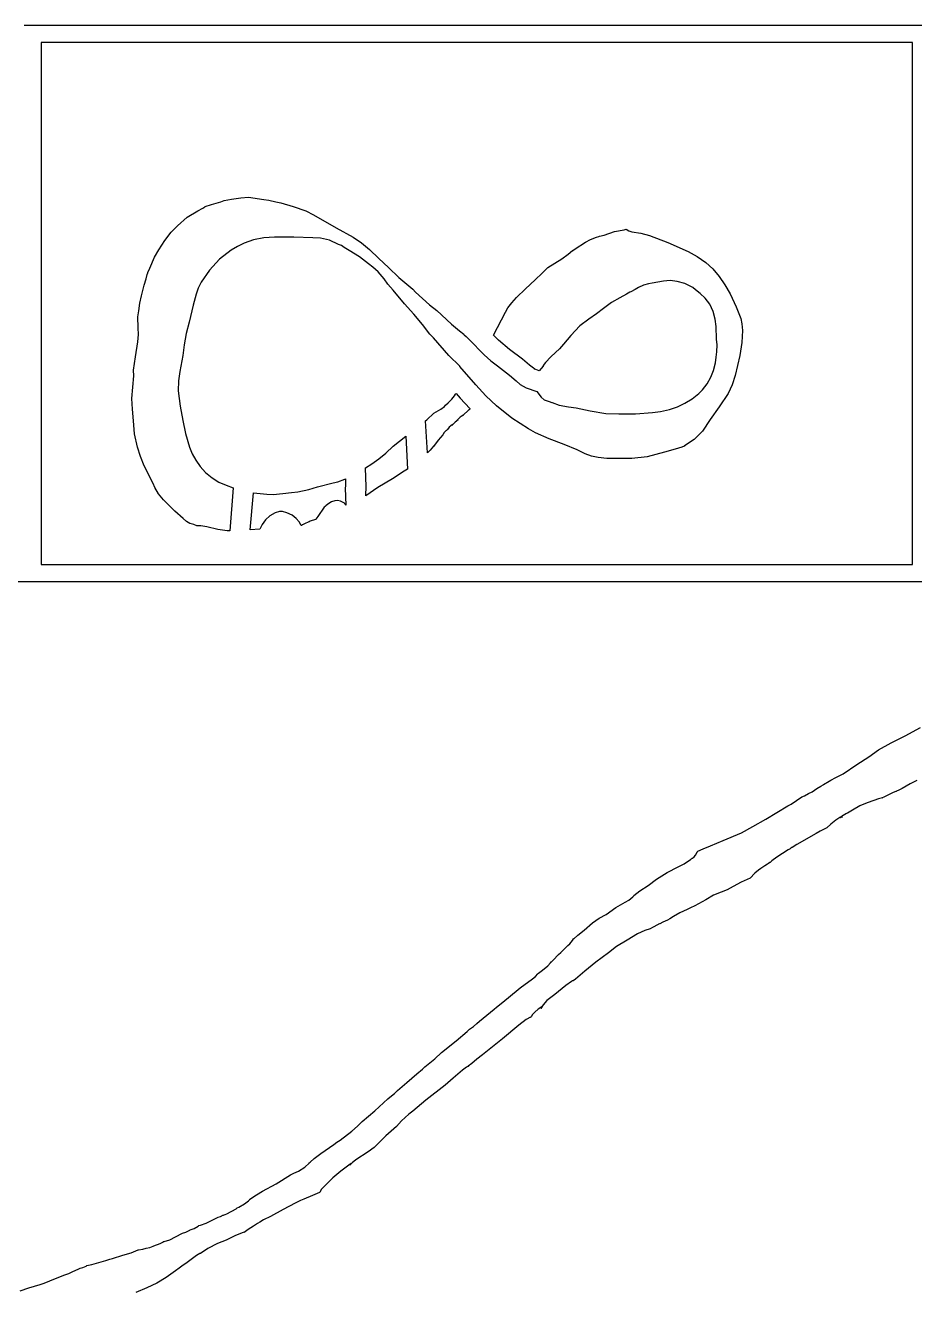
# Model space of a CAD drawing. Extents: x -2 to 804, y 122 to 569.
# Drawn here: x 450.3 to 658.6, y 272.3 to 568.9 of the extents above; entities that cross this region are included whole.
import ezdxf

# ---------------------------------------------------------------- set-up
doc = ezdxf.new("R2010")
doc.units = 0

msp = doc.modelspace()

# ---------------------------------------------------------------- linework, layer by layer
at = {"layer": '073'}
for p, q in [((450.014, 568.932), (658.096, 568.932)), ((658.096, 568.932), (804, 568.932)), ((658.09524, 564.93172), (454.014, 564.931)), ((454.014, 564.931), (454.014, 442.608)), ((658.096, 442.608), (658.09524, 564.93172)), ((454.014, 442.608), (658.096, 442.608)), ((662.096, 438.607), (241.934, 438.607)), ((656.37414, 402.51973), (660.00338, 404.485)), ((650.17865, 399.24295), (653.083577, 400.851573)), ((653.083577, 400.851573), (656.37414, 402.51973)), ((645.04202, 395.77802), (647.90747, 397.54898)), ((647.90747, 397.54898), (650.17865, 399.24295)), ((641.83343, 393.6195), (645.04202, 395.77802)), ((637.27763, 391.10649), (638.60727, 391.87389)), ((638.60727, 391.87389), (638.972805, 392.133024)), ((638.96022, 392.14207), (640.154567, 392.738874)), ((638.972805, 392.133024), (638.96022, 392.14207)), ((640.154567, 392.738874), (641.83343, 393.6195)), ((659.15045, 392.02442), (657.59705, 391.22395)), ((632.80503, 388.476968), (633.77139, 388.9495)), ((633.77139, 388.9495), (634.62818, 389.36448)), ((634.62818, 389.36448), (635.72269, 390.18458)), ((635.72269, 390.18458), (636.66682, 390.70909)), ((636.66682, 390.70909), (637.211677, 391.038005)), ((637.211677, 391.038005), (637.27763, 391.10649)), ((653.59058, 389.2251), (651.36488, 388.12131)), ((654.181263, 389.434554), (653.59058, 389.2251)), ((654.28821, 389.44939), (654.181263, 389.434554)), ((654.401536, 389.507611), (654.256559, 389.439642)), ((654.256559, 389.439642), (654.28821, 389.44939)), ((654.90523, 389.74395), (654.401536, 389.507611)), ((655.66539, 390.11963), (654.90523, 389.74395)), ((657.59705, 391.22395), (655.66539, 390.11963)), ((623.74099, 382.95969), (628.88745, 386.09026)), ((628.88745, 386.09026), (629.7122, 386.52537)), ((629.7122, 386.52537), (632.19525, 388.1816)), ((632.19525, 388.1816), (632.80503, 388.476968)), ((645.74568, 386.08486), (644.05638, 385.05703)), ((647.516679, 386.804346), (645.74568, 386.08486)), ((649.069, 387.322), (647.516679, 386.804346)), ((649.06992, 387.32135), (649.069, 387.322)), ((650.14014, 387.71203), (649.06992, 387.32135)), ((651.06877, 387.97971), (650.14014, 387.71203)), ((651.36488, 388.12131), (651.030236, 387.970523)), ((651.030236, 387.970523), (651.06877, 387.97971)), ((620.68536, 381.26263), (623.74099, 382.95969)), ((640.18017, 382.75275), (638.98696, 381.78745)), ((640.62769, 383.08763), (640.18017, 382.75275)), ((641.069, 383.33877), (640.62769, 383.08763)), ((641.66741, 383.4535), (641.069, 383.33877)), ((641.33, 383.452), (641.161319, 383.356814)), ((641.161319, 383.356814), (641.21631, 383.3797)), ((641.21631, 383.3797), (641.65711, 383.5125)), ((641.33097, 383.45247), (641.33, 383.452)), ((641.94178, 383.8726), (641.33097, 383.45247)), ((641.65711, 383.5125), (641.71341, 383.5165)), ((641.71341, 383.5165), (641.66741, 383.4535)), ((642.21257, 384.02712), (641.94178, 383.8726)), ((642.50299, 384.18523), (642.21257, 384.02712)), ((642.828148, 384.363214), (642.50299, 384.18523)), ((642.91485, 384.40952), (642.828148, 384.363214)), ((644.05638, 385.05703), (642.91485, 384.40952)), ((613.77571, 377.97603), (618.04418, 379.77591)), ((618.04418, 379.77591), (620.68536, 381.26263)), ((636.4921, 380.12922), (635.5676, 379.64811)), ((637.26879, 380.52713), (636.4921, 380.12922)), ((638.07288, 380.92297), (637.26879, 380.52713)), ((638.986, 381.787), (638.07288, 380.92297)), ((638.98696, 381.78745), (638.986, 381.787)), ((610.81, 376.696), (613.77571, 377.97603)), ((630.983, 377.049), (629.88384, 376.37307)), ((630.98331, 377.04968), (630.983, 377.049)), ((635.567, 379.649), (630.98331, 377.04968)), ((635.5676, 379.64811), (635.567, 379.649)), ((606.43273, 373.75052), (606.51433, 373.80372)), ((606.51433, 373.80372), (606.570419, 373.813281)), ((606.570419, 373.813281), (606.92464, 374.15252)), ((606.92464, 374.15252), (606.92664, 374.15552)), ((606.92664, 374.15552), (607.26615, 374.54723)), ((607.26615, 374.54723), (607.63202, 375.23658)), ((607.63202, 375.23658), (607.67182, 375.29808)), ((607.67182, 375.29808), (607.71472, 375.33218)), ((607.71472, 375.33218), (607.72812, 375.35808)), ((607.72812, 375.35808), (607.79322, 375.45008)), ((607.79322, 375.45008), (607.80122, 375.47698)), ((607.80122, 375.47698), (609.033216, 376.042687)), ((609.033216, 376.042687), (610.80879, 376.69604)), ((610.80879, 376.69604), (610.81, 376.696)), ((626.30466, 374.04923), (625.18793, 373.24101)), ((629.0032, 375.75505), (626.30466, 374.04923)), ((629.42953, 376.03773), (629.0032, 375.75505)), ((629.48073, 376.08633), (629.42953, 376.03773)), ((629.61199, 376.19277), (629.48073, 376.08633)), ((629.71119, 376.26307), (629.61199, 376.19277)), ((629.78359, 376.31107), (629.71119, 376.26307)), ((629.88384, 376.37307), (629.78359, 376.31107)), ((600.63201, 370.47054), (601.58596, 370.91753)), ((601.58596, 370.91753), (602.30323, 371.32941)), ((602.30323, 371.32941), (604.61213, 372.48593)), ((604.61213, 372.48593), (606.12108, 373.56492)), ((606.12108, 373.56492), (606.20948, 373.61712)), ((606.20948, 373.61712), (606.34953, 373.69932)), ((606.34953, 373.69932), (606.43273, 373.75052)), ((622.04803, 371.01586), (621.18349, 370.35284)), ((622.59839, 371.39104), (622.04803, 371.01586)), ((623.48619, 372.04474), (622.59839, 371.39104)), ((624.16057, 372.46384), (623.48619, 372.04474)), ((624.40809, 372.57597), (624.16057, 372.46384)), ((624.70627, 372.79041), (624.40809, 372.57597)), ((624.77297, 372.84051), (624.70627, 372.79041)), ((624.92232, 373.01157), (624.77297, 372.84051)), ((625.18793, 373.24101), (624.92232, 373.01157)), ((596.18267, 367.41543), (598.14173, 368.94713)), ((598.14173, 368.94713), (600.63201, 370.47054)), ((617.96198, 368.23721), (616.112604, 367.193852)), ((620.04712, 369.18394), (617.96198, 368.23721)), ((621.18349, 370.35284), (620.04712, 369.18394)), ((592.61648, 364.81043), (593.011159, 365.20565)), ((592.85161, 365.0843), (594.23189, 366.20877)), ((593.011159, 365.20565), (592.85161, 365.0843)), ((594.23189, 366.20877), (596.18267, 367.41543)), ((611.51534, 365.14955), (609.7077, 364.08606)), ((613.283855, 365.909586), (611.51534, 365.14955)), ((614.67329, 366.41457), (613.283855, 365.909586)), ((616.112604, 367.193852), (614.67329, 366.41457)), ((586.32023, 360.65047), (588.63946, 362.25037)), ((588.63946, 362.25037), (590.81556, 363.50558)), ((590.81556, 363.50558), (591.640555, 364.031124)), ((591.640555, 364.031124), (592.61648, 364.81043)), ((606.118861, 362.187225), (605.33329, 361.79731)), ((607.10889, 362.6789), (606.118861, 362.187225)), ((609.7077, 364.08606), (607.10889, 362.6789)), ((583.1075, 358.71311), (584.6795, 359.77663)), ((584.6795, 359.77663), (586.32023, 360.65047)), ((600.71187, 359.32769), (599.66129, 358.88481)), ((601.23432, 359.59227), (600.71187, 359.32769)), ((602.132464, 360.207632), (601.23432, 359.59227)), ((603.58353, 361.07177), (602.132464, 360.207632)), ((605.33329, 361.79731), (603.58353, 361.07177)), ((579.728709, 355.79818), (581.16912, 356.94784)), ((581.16912, 356.94784), (583.1075, 358.71311)), ((593.68952, 356.13448), (591.30155, 354.65239)), ((595.415647, 356.880764), (593.68952, 356.13448)), ((596.63146, 357.30238), (595.415647, 356.880764)), ((597.2154, 357.63464), (596.63146, 357.30238)), ((598.52953, 358.32348), (597.2154, 357.63464)), ((598.62723, 358.37108), (598.52953, 358.32348)), ((598.87993, 358.47133), (598.62723, 358.37108)), ((598.93213, 358.48433), (598.87993, 358.47133)), ((599.66129, 358.88481), (598.93213, 358.48433)), ((575.69241, 351.75053), (577.33262, 353.35666)), ((577.33262, 353.35666), (577.81993, 353.80211)), ((577.81993, 353.80211), (578.42816, 354.53953)), ((578.42816, 354.53953), (578.727895, 354.912314)), ((578.727895, 354.912314), (578.805297, 355.009871)), ((578.805297, 355.009871), (578.76096, 354.96379)), ((578.76096, 354.96379), (578.761, 354.964)), ((578.761, 354.964), (579.728709, 355.79818)), ((588.793, 353.137), (586.89286, 351.62547)), ((588.79369, 353.13723), (588.793, 353.137)), ((591.30155, 354.65239), (588.79369, 353.13723)), ((573.52867, 349.55268), (574.05266, 350.07979)), ((574.05266, 350.07979), (574.99628, 351.13862)), ((574.99628, 351.13862), (575.12754, 351.28073)), ((575.12754, 351.28073), (575.15084, 351.29423)), ((575.15084, 351.29423), (575.69241, 351.75053)), ((586.89286, 351.62547), (583.91785, 349.45869)), ((570.53087, 346.89029), (571.434465, 347.571723)), ((571.434465, 347.571723), (572.65012, 348.59457)), ((572.65012, 348.59457), (573.33896, 349.35681)), ((573.33896, 349.35681), (573.48727, 349.52008)), ((573.48727, 349.52008), (573.52867, 349.55268)), ((581.360225, 347.378426), (579.12744, 345.5199)), ((583.91785, 349.45869), (581.360225, 347.378426)), ((566.1885, 343.43105), (569.07307, 345.58288)), ((569.07307, 345.58288), (569.75934, 346.14718)), ((569.75934, 346.14718), (570.31847, 346.77866)), ((570.11797, 346.52699), (570.53087, 346.89029)), ((570.245423, 346.695121), (570.11797, 346.52699)), ((570.31847, 346.77866), (570.245423, 346.695121)), ((578.24894, 344.94057), (576.89709, 343.98868)), ((578.49906, 345.09093), (578.24894, 344.94057)), ((578.60758, 345.13853), (578.49906, 345.09093)), ((579.12744, 345.5199), (578.60758, 345.13853)), ((561.73399, 339.76099), (563.43931, 341.21104)), ((563.43931, 341.21104), (566.1885, 343.43105)), ((573.66532, 341.442705), (572.4803, 340.48658)), ((574.3329, 341.86426), (573.66532, 341.442705)), ((576.89709, 343.98868), (574.3329, 341.86426)), ((556.68003, 335.63257), (560.08706, 338.4598)), ((560.08706, 338.4598), (560.66222, 338.91091)), ((560.66222, 338.91091), (561.73399, 339.76099)), ((570.41194, 338.44484), (569.614928, 337.788427)), ((571.258866, 339.037436), (570.41194, 338.44484)), ((571.015, 338.65), (571.258866, 339.037436)), ((571.01593, 338.64938), (571.015, 338.65)), ((571.01993, 338.64638), (571.01593, 338.64938)), ((571.57286, 339.50008), (571.01993, 338.64638)), ((572.4803, 340.48658), (571.57286, 339.50008)), ((556.04751, 335.08737), (556.68003, 335.63257)), ((567.63071, 336.02899), (565.87061, 334.69676)), ((568.64822, 336.58863), (567.63071, 336.02899)), ((568.76036, 336.70439), (568.597681, 336.553206)), ((568.597681, 336.553206), (568.64822, 336.58863)), ((569.110084, 337.235446), (568.76036, 336.70439)), ((569.614928, 337.788427), (569.110084, 337.235446)), ((551.18225, 331.04275), (553.7578, 333.26844)), ((553.7578, 333.26844), (554.35001, 333.79658)), ((554.35001, 333.79658), (555.26004, 334.42808)), ((555.26004, 334.42808), (555.261, 334.428)), ((555.261, 334.428), (556.04751, 335.08737)), ((565.87061, 334.69676), (562.04552, 331.49076)), ((547.78504, 328.33696), (551.18225, 331.04275)), ((562.04552, 331.49076), (557.3409, 327.76178)), ((543.83645, 324.95062), (546.19031, 326.82542)), ((546.19031, 326.82542), (547.78504, 328.33696)), ((556.08051, 326.71532), (554.84234, 325.71954)), ((557.3409, 327.76178), (556.08051, 326.71532)), ((541.98901, 323.30007), (543.28971, 324.41886)), ((543.28971, 324.41886), (543.83645, 324.95062)), ((552.70604, 324.16768), (550.498758, 322.300419)), ((553.65637, 324.85859), (552.70604, 324.16768)), ((554.17158, 325.16349), (553.65637, 324.85859)), ((554.84234, 325.71954), (554.03619, 325.09269)), ((554.03619, 325.09269), (554.057063, 325.095427)), ((554.057063, 325.095427), (554.17158, 325.16349)), ((537.442, 319.399), (539.618121, 321.317071)), ((539.618121, 321.317071), (541.98901, 323.30007)), ((548.62722, 320.62941), (544.13292, 317.11231)), ((550.498758, 322.300419), (548.62722, 320.62941)), ((532.13927, 314.62525), (535.16234, 317.45092)), ((535.16234, 317.45092), (535.6605, 317.81575)), ((535.6605, 317.81575), (536.77982, 318.71285)), ((536.77982, 318.71285), (537.44128, 319.39859)), ((537.44128, 319.39859), (537.442, 319.399)), ((529.14721, 312.17683), (532.13927, 314.62525)), ((541.03905, 314.53416), (540.12438, 313.87117)), ((544.13292, 317.11231), (541.03905, 314.53416)), ((528.105664, 311.093699), (529.14721, 312.17683)), ((538.435109, 312.273641), (537.19691, 310.94369)), ((540.12438, 313.87117), (538.435109, 312.273641)), ((524.02969, 307.79414), (526.7975, 309.86998)), ((526.7975, 309.86998), (528.105664, 311.093699)), ((534.73298, 308.78207), (532.71035, 306.79458)), ((537.19691, 310.94369), (534.73298, 308.78207)), ((519.48683, 304.69148), (522.55589, 306.7942)), ((522.55589, 306.7942), (523.23801, 307.31718)), ((523.23801, 307.31718), (524.02969, 307.79414)), ((531.99153, 306.05613), (530.58749, 305.07945)), ((532.71035, 306.79458), (531.99153, 306.05613)), ((516.79655, 302.48748), (516.97792, 302.63271)), ((516.97792, 302.63271), (517.9174, 303.47916)), ((517.9174, 303.47916), (519.48683, 304.69148)), ((527.71222, 303.13487), (526.87299, 302.50751)), ((530.58749, 305.07945), (527.71222, 303.13487)), ((509.07296, 297.55813), (512.41178, 299.6355)), ((512.41178, 299.6355), (513.18899, 300.07889)), ((513.18899, 300.07889), (514.254732, 300.547174)), ((514.254732, 300.547174), (515.78678, 301.47829)), ((515.78678, 301.47829), (516.74795, 302.43018)), ((516.74795, 302.43018), (516.79655, 302.48748)), ((524.194451, 300.526326), (522.30271, 298.993)), ((526.09784, 301.90135), (524.194451, 300.526326)), ((526.6301, 302.28066), (526.09784, 301.90135)), ((526.87299, 302.50751), (526.26992, 301.89979)), ((526.26992, 301.89979), (526.49937, 302.16334)), ((526.49937, 302.16334), (526.6301, 302.28066)), ((505.86438, 295.81868), (509.07296, 297.55813)), ((520.20777, 296.83655), (519.60418, 296.23761)), ((520.33025, 296.9926), (520.20777, 296.83655)), ((521.82472, 298.50826), (520.33025, 296.9926)), ((522.30271, 298.993), (521.82472, 298.50826)), ((502.5204, 293.57282), (502.860361, 293.885922)), ((502.860361, 293.885922), (502.88989, 293.93096)), ((502.88989, 293.93096), (504.43913, 294.94587)), ((504.43913, 294.94587), (505.86438, 295.81868)), ((515.52799, 293.92043), (514.72896, 293.628088)), ((517.5625, 294.80305), (515.52799, 293.92043)), ((519.19135, 295.49086), (517.5625, 294.80305)), ((519.26985, 295.51826), (519.19135, 295.49086)), ((519.32615, 295.70016), (519.26985, 295.51826)), ((519.60418, 296.23761), (519.32615, 295.70016)), ((497.45869, 290.53011), (499.67923, 291.72799)), ((499.67923, 291.72799), (499.88851, 291.91867)), ((499.88851, 291.91867), (500.27454, 292.05406)), ((500.27454, 292.05406), (501.641122, 292.835576)), ((501.641122, 292.835576), (502.5204, 293.57282)), ((510.63786, 291.53349), (507.67681, 289.90567)), ((512.0202, 292.2063), (510.63786, 291.53349)), ((513.61286, 293.10548), (512.0202, 292.2063)), ((514.72896, 293.628088), (513.61286, 293.10548)), ((490.741246, 287.614856), (490.91335, 287.78919)), ((490.91335, 287.78919), (491.299449, 287.833569)), ((491.299449, 287.833569), (492.66003, 288.33802)), ((492.66003, 288.33802), (493.40983, 288.76381)), ((493.40983, 288.76381), (494.98338, 289.48575)), ((494.98338, 289.48575), (495.422839, 289.708654)), ((495.422839, 289.708654), (495.45675, 289.74258)), ((495.45675, 289.74258), (495.47779, 289.73129)), ((495.47779, 289.73129), (495.95903, 289.91776)), ((495.95903, 289.91776), (496.667, 290.25728)), ((496.667, 290.25728), (496.591501, 290.210665)), ((496.591501, 290.210665), (496.70478, 290.225684)), ((496.70478, 290.225684), (497.45869, 290.53011)), ((504.15953, 287.925714), (503.68944, 287.66137)), ((504.19744, 287.92542), (504.15953, 287.925714)), ((504.64598, 288.23962), (504.196256, 287.948053)), ((504.196256, 287.948053), (504.19744, 287.92542)), ((505.24492, 288.54812), (504.64598, 288.23962)), ((506.08259, 289.13208), (505.24492, 288.54812)), ((507.67681, 289.90567), (506.08259, 289.13208)), ((484.13548, 284.46844), (485.46924, 285.15834)), ((485.46924, 285.15834), (487.10479, 285.95881)), ((487.10479, 285.95881), (487.88822, 286.25491)), ((487.88822, 286.25491), (488.77497, 286.70605)), ((488.77497, 286.70605), (488.800279, 286.72865)), ((488.800279, 286.72865), (488.91657, 286.77375)), ((488.91657, 286.77375), (489.79041, 287.09778)), ((489.79041, 287.09778), (490.741246, 287.614856)), ((499.37755, 285.37056), (497.28933, 284.34633)), ((501.09218, 286.06662), (499.37755, 285.37056)), ((501.542221, 286.21339), (501.09218, 286.06662)), ((502.50347, 286.87072), (501.52679, 286.1891)), ((501.52679, 286.1891), (501.542221, 286.21339)), ((503.68944, 287.66137), (502.50347, 286.87072)), ((475.06266, 281.39467), (476.71477, 282.06235)), ((476.71477, 282.06235), (476.79637, 282.09855)), ((476.79637, 282.09855), (477.83301, 282.23497)), ((477.83301, 282.23497), (478.61953, 282.46495)), ((478.61953, 282.46495), (479.40294, 282.65667)), ((479.40294, 282.65667), (480.25973, 282.97911)), ((480.25973, 282.97911), (480.39049, 283.04171)), ((480.39049, 283.04171), (481.86171, 283.6117)), ((481.86171, 283.6117), (482.60378, 283.96516)), ((482.539289, 283.93181), (482.78931, 284.02146)), ((482.60378, 283.96516), (482.539289, 283.93181)), ((482.78931, 284.02146), (484.13548, 284.46844)), ((492.99605, 282.39606), (491.30727, 281.26071)), ((495.279681, 283.569068), (492.99605, 282.39606)), ((497.28933, 284.34633), (495.279681, 283.569068)), ((465.88647, 278.69148), (469.13589, 279.57773)), ((469.13589, 279.57773), (470.07228, 279.86919)), ((470.07228, 279.86919), (470.67844, 280.09141)), ((470.67844, 280.09141), (473.12117, 280.83555)), ((473.12117, 280.83555), (475.06266, 281.39467)), ((487.88214, 278.89346), (487.28579, 278.46918)), ((490.39155, 280.7719), (487.88214, 278.89346)), ((491.18479, 281.20081), (490.39155, 280.7719)), ((491.30727, 281.26071), (491.18479, 281.20081)), ((457.34779, 275.34993), (459.5456, 276.23205)), ((459.5456, 276.23205), (460.45098, 276.53849)), ((460.45098, 276.53849), (461.38631, 277.04852)), ((461.38631, 277.04852), (462.63276, 277.57925)), ((462.63276, 277.57925), (463.10559, 277.80767)), ((463.10559, 277.80767), (463.71125, 277.96684)), ((463.71125, 277.96684), (463.714, 277.967)), ((463.714, 277.967), (464.561907, 278.302491)), ((464.561907, 278.302491), (464.65245, 278.39382)), ((464.65245, 278.39382), (465.88647, 278.69148)), ((485.46369, 277.13285), (483.29432, 275.57221)), ((486.27501, 277.82169), (485.46369, 277.13285)), ((487.28579, 278.46918), (486.27501, 277.82169)), ((449.05166, 272.49688), (451.11718, 273.1945)), ((451.11718, 273.1945), (453.77179, 273.99497)), ((453.77179, 273.99497), (454.70818, 274.27143)), ((454.70818, 274.27143), (457.34779, 275.34993)), ((478.72352, 273.19355), (476.13505, 272.08146)), ((481.057674, 274.320315), (478.72352, 273.19355)), ((483.29432, 275.57221), (481.057674, 274.320315))]:
    msp.add_line(p, q, dxfattribs=at)
at = {"layer": 'Layer 1'}
for p, q in [((496.82444, 527.89086), (498.60624, 528.2035)), ((498.60624, 528.2035), (500.783178, 528.537371)), ((500.783178, 528.537371), (502.58687, 528.64688)), ((502.58687, 528.64688), (502.587, 528.647)), ((502.587, 528.647), (506.16043, 528.16072)), ((506.16043, 528.16072), (507.31436, 527.97985)), ((488.1526, 523.95569), (490.68526, 525.46516)), ((490.68526, 525.46516), (491.84541, 526.12507)), ((491.84541, 526.12507), (492.362155, 526.45025)), ((492.362155, 526.45025), (492.43037, 526.51575)), ((492.43037, 526.51575), (493.919925, 526.991367)), ((493.919925, 526.991367), (496.0591, 527.58958)), ((496.0591, 527.58958), (496.82444, 527.89086)), ((507.31436, 527.97985), (508.93027, 527.55352)), ((508.93027, 527.55352), (510.16741, 527.32925)), ((510.16741, 527.32925), (513.02668, 526.52258)), ((513.02668, 526.52258), (516.02133, 525.48853)), ((516.02133, 525.48853), (517.76644, 524.57024)), ((485.92793, 521.96098), (488.1526, 523.95569)), ((517.76644, 524.57024), (523.08498, 521.51772)), ((482.962615, 518.53481), (484.44121, 520.50784)), ((484.44121, 520.50784), (485.92793, 521.96098)), ((506.185472, 519.145579), (503.68801, 518.68971)), ((508.61334, 519.322218), (506.185472, 519.145579)), ((513.15926, 519.31913), (508.61334, 519.322218)), ((517.66233, 519.18581), (513.15926, 519.31913)), ((519.400155, 519.045673), (517.66233, 519.18581)), ((523.08498, 521.51772), (527.11263, 519.3225)), ((527.11263, 519.3225), (529.052462, 517.961893)), ((582.686345, 518.75373), (584.10685, 519.30519)), ((584.10685, 519.30519), (584.63136, 519.4845)), ((584.63136, 519.4845), (584.80345, 519.5078)), ((584.80345, 519.5078), (585.84731, 519.78892)), ((585.84731, 519.78892), (588.31692, 520.64417)), ((588.31692, 520.64417), (590.5385, 521.04207)), ((590.5385, 521.04207), (590.76122, 521.10147)), ((590.76122, 521.10147), (591.02374, 521.18567)), ((591.02374, 521.18567), (591.645218, 520.782331)), ((591.645218, 520.782331), (592.3601, 520.58777)), ((592.3601, 520.58777), (594.440204, 520.239338)), ((594.440204, 520.239338), (596.526468, 519.662578)), ((596.526468, 519.662578), (600.79005, 518.04581)), ((480.50707, 514.6374), (481.51117, 516.31947)), ((481.51117, 516.31947), (482.962615, 518.53481)), ((498.502252, 516.260513), (495.772845, 514.131458)), ((499.99021, 517.148541), (498.502252, 516.260513)), ((501.55118, 517.9032), (499.99021, 517.148541)), ((503.68801, 518.68971), (501.55118, 517.9032)), ((521.49828, 518.57396), (519.400155, 519.045673)), ((523.6196, 517.6288), (521.49828, 518.57396)), ((524.355264, 517.368116), (523.6196, 517.6288)), ((524.96837, 516.88517), (524.355264, 517.368116)), ((526.13883, 516.21751), (524.96837, 516.88517)), ((528.527871, 514.711434), (526.13883, 516.21751)), ((529.052462, 517.961893), (530.93513, 516.45343)), ((530.93513, 516.45343), (533.09572, 514.27733)), ((577.4678, 515.361761), (578.42245, 516.17411)), ((578.42245, 516.17411), (578.53459, 516.210331)), ((578.53459, 516.210331), (579.1237, 516.54308)), ((579.1237, 516.54308), (581.4915, 518.12076)), ((581.4915, 518.12076), (582.686345, 518.75373)), ((600.79005, 518.04581), (605.535475, 515.94055)), ((479.42755, 512.08303), (480.50707, 514.6374)), ((495.772845, 514.131458), (493.417905, 511.610245)), ((530.68016, 513.08799), (528.527871, 514.711434)), ((533.09572, 514.27733), (535.33229, 512.20717)), ((572.68068, 512.18624), (575.99106, 514.20472)), ((575.99106, 514.20472), (577.4678, 515.361761)), ((605.535475, 515.94055), (607.682303, 514.756032)), ((607.682303, 514.756032), (609.72854, 513.34893)), ((609.72854, 513.34893), (611.341383, 511.866719)), ((478.55527, 509.53435), (478.84621, 510.5684)), ((478.84621, 510.5684), (478.968281, 510.976596)), ((478.968281, 510.976596), (478.98263, 511.0371)), ((478.98263, 511.0371), (479.42755, 512.08303)), ((493.417905, 511.610245), (491.49238, 508.79109)), ((531.704679, 512.293965), (530.68016, 513.08799)), ((532.89551, 511.17234), (531.704679, 512.293965)), ((534.30008, 509.52748), (532.89551, 511.17234)), ((535.33229, 512.20717), (537.8076, 509.87192)), ((569.6979, 509.28099), (571.339823, 510.910806)), ((571.339823, 510.910806), (572.68068, 512.18624)), ((611.341383, 511.866719), (612.813251, 510.088176)), ((477.46593, 505.59092), (478.15115, 508.07811)), ((478.15115, 508.07811), (478.55527, 509.53435)), ((490.788642, 507.366792), (490.289657, 505.983979)), ((491.49238, 508.79109), (490.788642, 507.366792)), ((535.17341, 508.30223), (534.30008, 509.52748)), ((536.42193, 506.91317), (535.17341, 508.30223)), ((537.8076, 509.87192), (541.02652, 507.11859)), ((567.443465, 507.202195), (569.6979, 509.28099)), ((593.896813, 507.49676), (593.15228, 507.0496)), ((595.0757, 508.03869), (593.896813, 507.49676)), ((596.288988, 508.366503), (595.0757, 508.03869)), ((597.12156, 508.5167), (596.288988, 508.366503)), ((599.752068, 509.03549), (597.12156, 508.5167)), ((601.30523, 509.130868), (599.752068, 509.03549)), ((602.98271, 508.95698), (601.30523, 509.130868)), ((604.772263, 508.465586), (602.98271, 508.95698)), ((606.61244, 507.55603), (604.772263, 508.465586)), ((607.308, 507), (606.61244, 507.55603)), ((612.813251, 510.088176), (614.156631, 508.10343)), ((614.156631, 508.10343), (615.38401, 506.00261)), ((477.130869, 503.813123), (477.46593, 505.59092)), ((490.289657, 505.983979), (489.6067, 503.37954)), ((539.10599, 503.68081), (536.42193, 506.91317)), ((541.02652, 507.11859), (541.70501, 506.42096)), ((541.70501, 506.42096), (544.92808, 503.46352)), ((564.226411, 503.900291), (565.37155, 505.14791)), ((565.37155, 505.14791), (567.443465, 507.202195)), ((589.511079, 505.08025), (587.60379, 503.99811)), ((591.13897, 505.92254), (589.511079, 505.08025)), ((591.86657, 506.39435), (591.13897, 505.92254)), ((592.09448, 506.52406), (591.86657, 506.39435)), ((593.15228, 507.0496), (592.09448, 506.52406)), ((607.30823, 507.00113), (607.308, 507)), ((608.407457, 506.099235), (607.30823, 507.00113)), ((609.564549, 504.990758), (608.407457, 506.099235)), ((610.625204, 503.612352), (609.564549, 504.990758)), ((615.38401, 506.00261), (616.82113, 502.95474)), ((476.63858, 500.65324), (476.89387, 502.05367)), ((476.89387, 502.05367), (477.130869, 503.813123)), ((489.6067, 503.37954), (488.64809, 499.37151)), ((541.31102, 501.24271), (539.10599, 503.68081)), ((544.92808, 503.46352), (546.64012, 502.10288)), ((546.64012, 502.10288), (550.11846, 498.95527)), ((559.93365, 496.35982), (562.76757, 501.73572)), ((562.76757, 501.73572), (563.33706, 502.777)), ((563.33706, 502.777), (564.226411, 503.900291)), ((584.08772, 501.35848), (582.259299, 500.12249)), ((585.701425, 502.613315), (584.08772, 501.35848)), ((587.60379, 503.99811), (585.701425, 502.613315)), ((611.43512, 501.90067), (610.625204, 503.612352)), ((611.880591, 500.104816), (611.43512, 501.90067)), ((616.82113, 502.95474), (617.87512, 500.256604)), ((476.730306, 498.066878), (476.63858, 500.65324)), ((488.64809, 499.37151), (487.94996, 496.77425)), ((543.280735, 498.826359), (541.31102, 501.24271)), ((545.04207, 496.62336), (543.280735, 498.826359)), ((550.11846, 498.95527), (552.00671, 497.32849)), ((580.1996, 498.55917), (578.045776, 496.30009)), ((582.259299, 500.12249), (580.1996, 498.55917)), ((612.083997, 498.389505), (611.880591, 500.104816)), ((612.2294, 495.44267), (612.083997, 498.389505)), ((617.87512, 500.256604), (618.117352, 499.043392)), ((618.117352, 499.043392), (618.26548, 497.41296)), ((476.66448, 494.81432), (476.771866, 496.525846)), ((476.771866, 496.525846), (476.730306, 498.066878)), ((487.94996, 496.77425), (487.484414, 494.064895)), ((545.89887, 495.71334), (545.04207, 496.62336)), ((549.52138, 491.60041), (545.89887, 495.71334)), ((552.00671, 497.32849), (552.96895, 496.58745)), ((552.969, 496.587), (552.873214, 496.664727)), ((552.873214, 496.664727), (553.09869, 496.45522)), ((552.96895, 496.58745), (552.969, 496.587)), ((552.969, 496.587), (552.969, 496.587)), ((553.09869, 496.45522), (553.55656, 496.0015)), ((553.55656, 496.0015), (554.22627, 495.33333)), ((561.11549, 495.15111), (559.93365, 496.35982)), ((578.045776, 496.30009), (576.33626, 494.21318)), ((612.34264, 494.084865), (612.2294, 495.44267)), ((618.26548, 497.41296), (618.095128, 494.634519)), ((476.097505, 491.288306), (476.66448, 494.81432)), ((487.484414, 494.064895), (487.1655, 491.61798)), ((554.22627, 495.33333), (557.76663, 491.71391)), ((563.725485, 493.032601), (561.11549, 495.15111)), ((566.77714, 490.71985), (563.725485, 493.032601)), ((575.418468, 493.155503), (574.48005, 492.26188)), ((576.33626, 494.21318), (575.418468, 493.155503)), ((612.09666, 491.18939), (612.30954, 492.46218)), ((612.309, 492.463), (612.34264, 494.084865)), ((612.30954, 492.46218), (612.309, 492.463)), ((618.095128, 494.634519), (617.68206, 491.59006)), ((475.6361, 488.11912), (476.097505, 491.288306)), ((487.1655, 491.61798), (486.430909, 487.806953)), ((552.02666, 489.08222), (549.52138, 491.60041)), ((557.76663, 491.71391), (559.317438, 490.339906)), ((559.317438, 490.339906), (560.868197, 489.149444)), ((568.38327, 489.31684), (566.77714, 490.71985)), ((572.11275, 489.95142), (571.624615, 489.231724)), ((573.349305, 491.28455), (572.11275, 489.95142)), ((574.48005, 492.26188), (573.349305, 491.28455)), ((611.522548, 488.105598), (611.96021, 489.86234)), ((611.96021, 489.86234), (612.09666, 491.18939)), ((617.68206, 491.59006), (616.603805, 486.876184)), ((475.244, 481.487), (475.66257, 486.83551)), ((475.663, 486.836), (475.6361, 488.11912)), ((475.66257, 486.83551), (475.663, 486.836)), ((486.430909, 487.806953), (486.14066, 485.661336)), ((552.07106, 489.03672), (552.02666, 489.08222)), ((555.8419, 484.70675), (552.07106, 489.03672)), ((560.868197, 489.149444), (563.72543, 487.01652)), ((563.72543, 487.01652), (565.26435, 485.66983)), ((569.32179, 488.619711), (568.38327, 489.31684)), ((569.565907, 488.438512), (569.32179, 488.619711)), ((570.68337, 488.01614), (569.44263, 488.46211)), ((569.44263, 488.46211), (569.565907, 488.438512)), ((571.60166, 489.11685), (570.68337, 488.01614)), ((571.624615, 489.231724), (571.60166, 489.11685)), ((610.869399, 486.47685), (611.522548, 488.105598)), ((616.603805, 486.876184), (615.858722, 484.685737)), ((486.14066, 485.661336), (486.10407, 483.33735)), ((558.172326, 482.148973), (555.8419, 484.70675)), ((565.26435, 485.66983), (566.23259, 484.817933)), ((566.23259, 484.817933), (567.60943, 484.02704)), ((567.60943, 484.02704), (570.08577, 483.15733)), ((608.05814, 482.70877), (608.92682, 483.53611)), ((608.92682, 483.53611), (610.003308, 484.959289)), ((610.003308, 484.959289), (610.869399, 486.47685)), ((615.858722, 484.685737), (614.91013, 482.66915)), ((475.24451, 481.48651), (475.244, 481.487)), ((475.355815, 478.983515), (475.24451, 481.48651)), ((486.10407, 483.33735), (486.54298, 479.735559)), ((549.348139, 480.5109), (550.18466, 481.36525)), ((550.18466, 481.36525), (550.122849, 481.256937)), ((550.122849, 481.256937), (550.229816, 481.326525)), ((550.229816, 481.326525), (550.82233, 482.10836)), ((550.82233, 482.10836), (551.06006, 482.50006)), ((551.06006, 482.50006), (551.2187, 482.70832)), ((551.2187, 482.70832), (551.219, 482.709)), ((551.219, 482.709), (552.18174, 481.60106)), ((552.18174, 481.60106), (554.41828, 479.14591)), ((560.6752, 479.79233), (558.172326, 482.148973)), ((570.08577, 483.15733), (571.11672, 481.83906)), ((571.11672, 481.83906), (571.838869, 481.211331)), ((571.838869, 481.211331), (572.28771, 481.03652)), ((572.28771, 481.03652), (572.98121, 480.79209)), ((572.98121, 480.79209), (573.579986, 480.610033)), ((573.579986, 480.610033), (573.732135, 480.567647)), ((573.732135, 480.567647), (573.67108, 480.59521)), ((573.67108, 480.59521), (575.37537, 479.99111)), ((604.814809, 480.442102), (606.49156, 481.475174)), ((606.49156, 481.475174), (608.05814, 482.70877)), ((614.91013, 482.66915), (612.85909, 479.57683)), ((475.614, 476.277), (475.355815, 478.983515)), ((486.54298, 479.735559), (487.181, 476.39617)), ((544.31095, 476.49717), (545.95684, 478.08415)), ((545.95684, 478.08415), (547.59085, 478.98332)), ((547.59085, 478.98332), (547.591, 478.984)), ((547.591, 478.984), (548.456155, 479.674654)), ((548.456155, 479.674654), (548.72842, 479.98601)), ((548.72842, 479.98601), (549.348139, 480.5109)), ((552.823598, 477.600619), (552.17498, 477.10986)), ((554.18827, 478.83482), (552.79042, 477.50157)), ((552.79042, 477.50157), (552.893509, 477.622352)), ((552.893509, 477.622352), (552.823598, 477.600619)), ((554.232831, 478.882391), (554.18827, 478.83482)), ((554.37898, 479.02138), (554.232831, 478.882391)), ((554.41828, 479.14591), (554.37898, 479.02138)), ((564.283186, 476.92681), (560.6752, 479.79233)), ((575.37537, 479.99111), (577.54586, 479.573454)), ((577.54586, 479.573454), (579.32551, 479.3219)), ((579.32551, 479.3219), (582.606265, 478.615634)), ((582.606265, 478.615634), (586.26772, 478.03206)), ((586.26772, 478.03206), (589.32233, 477.89822)), ((589.32233, 477.89822), (593.22026, 477.892772)), ((593.22026, 477.892772), (597.18542, 478.20414)), ((597.18542, 478.20414), (599.063636, 478.456364)), ((599.063636, 478.456364), (601.2229, 478.93898)), ((601.2229, 478.93898), (603.050913, 479.599917)), ((603.050913, 479.599917), (604.814809, 480.442102)), ((612.85909, 479.57683), (610.74708, 476.58632)), ((475.61353, 476.27685), (475.614, 476.277)), ((475.87861, 473.20158), (475.61353, 476.27685)), ((487.181, 476.39617), (487.809045, 473.295841)), ((544.0443, 476.27754), (544.31095, 476.49717)), ((544.45668, 468.78084), (544.0443, 476.27754)), ((549.57772, 474.77322), (549.18293, 474.2885)), ((550.317133, 475.40654), (549.57772, 474.77322)), ((550.98541, 476.00674), (550.22214, 475.22746)), ((550.22214, 475.22746), (550.383122, 475.410968)), ((550.383122, 475.410968), (550.317133, 475.40654)), ((551.64427, 476.52764), (550.98541, 476.00674)), ((551.486989, 476.411357), (551.64427, 476.52764)), ((551.510702, 476.48346), (551.486989, 476.411357)), ((552.175, 477.109), (551.510702, 476.48346)), ((552.17498, 477.10986), (552.175, 477.109)), ((568.11765, 474.39834), (564.283186, 476.92681)), ((610.74708, 476.58632), (608.88984, 473.89759)), ((476.58399, 470.13923), (475.87861, 473.20158)), ((487.809045, 473.295841), (488.724044, 470.121701)), ((536.4202, 470.36534), (539.39263, 472.67115)), ((539.39263, 472.67115), (539.44383, 472.71305)), ((539.44383, 472.71305), (539.445, 472.713)), ((539.445, 472.713), (539.84034, 464.95224)), ((547.00942, 471.78268), (545.89166, 470.29801)), ((548.08066, 473.00534), (547.00942, 471.78268)), ((548.42949, 473.54949), (548.08066, 473.00534)), ((548.8832, 473.98719), (548.42949, 473.54949)), ((548.9261, 474.01409), (548.8832, 473.98719)), ((549.18293, 474.2885), (548.9261, 474.01409)), ((569.77077, 473.43509), (568.11765, 474.39834)), ((572.995317, 472.040456), (569.77077, 473.43509)), ((576.51091, 470.70709), (572.995317, 472.040456)), ((606.964739, 471.948633), (604.70456, 470.3929)), ((608.88984, 473.89759), (606.964739, 471.948633)), ((477.24735, 467.90997), (476.58399, 470.13923)), ((488.724044, 470.121701), (489.373404, 468.556365)), ((534.70094, 468.67397), (536.4202, 470.36534)), ((545.175, 469.464), (544.45668, 468.78084)), ((545.48188, 469.89597), (545.108164, 469.428357)), ((545.108164, 469.428357), (545.17544, 469.46602)), ((545.17544, 469.46602), (545.175, 469.465)), ((545.175, 469.465), (545.175, 469.464)), ((545.884373, 470.327075), (545.48188, 469.89597)), ((545.89166, 470.29801), (545.884373, 470.327075)), ((579.51954, 469.48236), (576.51091, 470.70709)), ((581.46049, 468.52738), (579.51954, 469.48236)), ((600.00509, 468.90823), (595.9511, 467.8499)), ((602.48143, 469.64617), (600.00509, 468.90823)), ((604.03792, 470.14899), (602.48143, 469.64617)), ((604.611638, 470.36948), (604.03792, 470.14899)), ((604.747235, 470.423057), (604.611638, 470.36948)), ((604.70456, 470.3929), (604.747235, 470.423057)), ((478.07643, 465.77257), (477.24735, 467.90997)), ((480.206, 461.578), (478.07643, 465.77257)), ((489.373404, 468.556365), (490.195608, 467.031871)), ((490.195608, 467.031871), (491.224356, 465.567984)), ((529.93429, 465.3119), (531.4577, 466.20332)), ((531.4577, 466.20332), (533.092141, 467.350235)), ((533.092141, 467.350235), (534.70094, 468.67397)), ((582.944266, 468.010331), (581.46049, 468.52738)), ((584.49957, 467.68247), (582.944266, 468.010331)), ((586.48813, 467.458814), (584.49957, 467.68247)), ((588.51536, 467.42202), (586.48813, 467.458814)), ((592.340056, 467.469145), (588.51536, 467.42202)), ((595.9511, 467.8499), (592.340056, 467.469145)), ((491.224356, 465.567984), (492.49335, 464.18447)), ((492.49335, 464.18447), (494.024222, 462.922632)), ((494.024222, 462.922632), (495.629848, 461.939144)), ((530.12757, 460.81089), (529.93429, 465.3119)), ((538.99076, 464.48198), (536.29842, 462.70173)), ((539.84034, 464.95224), (538.99076, 464.48198)), ((480.20572, 461.57653), (480.206, 461.578)), ((480.61191, 460.651), (480.20572, 461.57653)), ((481.495828, 459.213723), (480.61191, 460.651)), ((495.629848, 461.939144), (497.28857, 461.180699)), ((497.28857, 461.180699), (498.97873, 460.59399)), ((498.97873, 460.59399), (498.14829, 450.53719)), ((514.136, 459.62723), (516.662276, 460.20331)), ((516.662276, 460.20331), (518.71609, 460.80804)), ((518.71609, 460.80804), (522.35514, 461.76663)), ((522.35514, 461.76663), (523.507989, 462.030229)), ((523.507989, 462.030229), (525.12292, 462.61878)), ((525.12292, 462.61878), (525.24386, 462.68698)), ((525.2424, 461.07521), (525.2005, 460.50884)), ((525.2005, 460.50884), (525.31935, 456.56334)), ((525.3034, 461.30052), (525.2424, 461.07521)), ((525.24386, 462.68698), (525.244, 462.687)), ((525.244, 462.687), (525.3034, 461.30052)), ((530.02837, 459.58409), (530.12557, 460.11274)), ((532.88313, 460.6295), (530.05487, 458.74796)), ((530.12557, 460.11274), (530.13357, 460.34477)), ((530.13357, 460.34477), (530.12757, 460.81089)), ((536.29842, 462.70173), (532.88313, 460.6295)), ((482.622759, 457.800788), (481.495828, 459.213723)), ((485.32117, 455.09786), (482.622759, 457.800788)), ((502.9806, 450.71818), (503.70201, 459.40654)), ((503.70201, 459.40654), (506.83671, 459.13989)), ((506.83671, 459.13989), (508.30639, 459.06499)), ((508.30639, 459.06499), (510.635491, 459.25676)), ((510.635491, 459.25676), (512.64822, 459.50631)), ((512.64822, 459.50631), (514.136, 459.62723)), ((521.98363, 457.31214), (521.13924, 456.79745)), ((522.799949, 457.57373), (521.98363, 457.31214)), ((523.381922, 457.588682), (522.799949, 457.57373)), ((524.08891, 457.42738), (523.381922, 457.588682)), ((525.01697, 456.959559), (524.08891, 457.42738)), ((525.23355, 456.65844), (525.01697, 456.959559)), ((530.05487, 458.74796), (530.02837, 459.58409)), ((487.217806, 453.371186), (485.32117, 455.09786)), ((507.566355, 454.005242), (506.56468, 453.068204)), ((508.82987, 454.75153), (507.566355, 454.005242)), ((509.784403, 455.03381), (508.82987, 454.75153)), ((510.55376, 455.039299), (509.784403, 455.03381)), ((511.51136, 454.76963), (510.55376, 455.039299)), ((512.769387, 454.184027), (511.51136, 454.76963)), ((513.700039, 453.433141), (512.769387, 454.184027)), ((520.32067, 456.03315), (518.76934, 453.85448)), ((520.49638, 456.22591), (520.32067, 456.03315)), ((520.65296, 456.3799), (520.49638, 456.22591)), ((521.13924, 456.79745), (520.65296, 456.3799)), ((525.31935, 456.56334), (525.23355, 456.65844)), ((488.044408, 452.721189), (487.217806, 453.371186)), ((488.83671, 452.26237), (488.044408, 452.721189)), ((489.71207, 451.973044), (488.83671, 452.26237)), ((490.47175, 451.71512), (489.71207, 451.973044)), ((491.16112, 451.67222), (490.47175, 451.71512)), ((491.35594, 451.64902), (491.16112, 451.67222)), ((492.78222, 451.41751), (491.35594, 451.64902)), ((495.382164, 450.843424), (492.78222, 451.41751)), ((505.20633, 450.90163), (502.9806, 450.71818)), ((505.789715, 452.010354), (505.20633, 450.90163)), ((506.56468, 453.068204), (505.789715, 452.010354)), ((514.390433, 452.605458), (513.700039, 453.433141)), ((514.92769, 451.78946), (514.390433, 452.605458)), ((514.98609, 451.79946), (514.92769, 451.78946)), ((515.19797, 451.88576), (514.98609, 451.79946)), ((515.85839, 452.20305), (515.19797, 451.88576)), ((516.51004, 452.525), (515.85839, 452.20305)), ((516.74051, 452.63972), (516.51004, 452.525)), ((516.96477, 452.74514), (516.74051, 452.63972)), ((518.22258, 453.19886), (516.96477, 452.74514)), ((518.23708, 453.20386), (518.22258, 453.19886)), ((518.34302, 453.24366), (518.23708, 453.20386)), ((518.76934, 453.85448), (518.34302, 453.24366)), ((497.54419, 450.52919), (495.382164, 450.843424)), ((498.14829, 450.53719), (497.54419, 450.52919))]:
    msp.add_line(p, q, dxfattribs=at)

doc.saveas('drawing.dxf')
